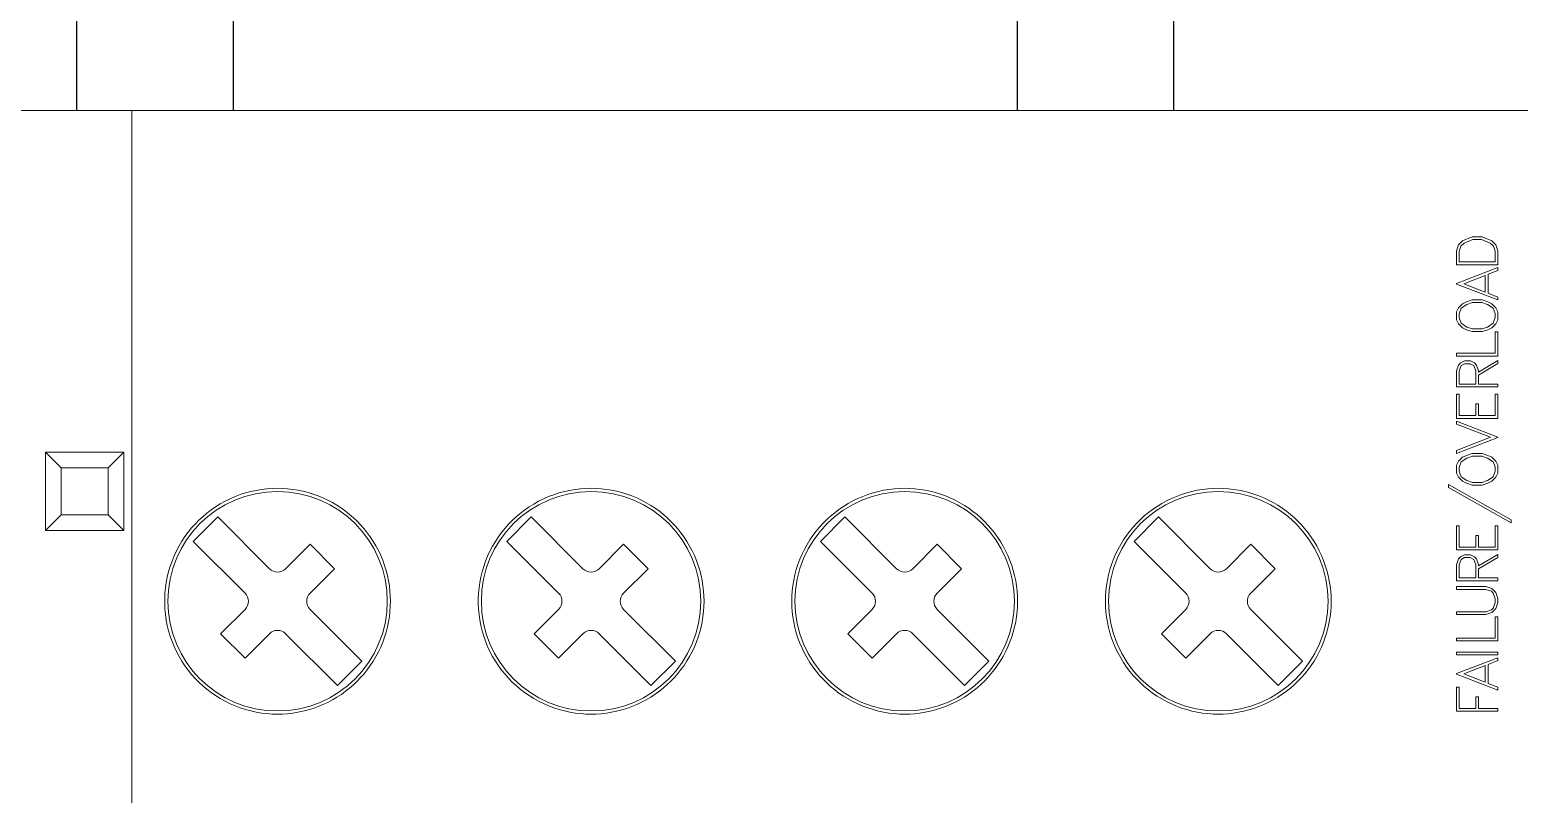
# Model space of a CAD drawing. Header units: millimetres. Extents: x 0 to 69574, y -5 to 41746.
# Drawn here: x 39200.18 to 39247.68, y 16303.24 to 16327.61 of the extents above; entities that cross this region are included whole.
import ezdxf

# ---------------------------------------------------------------- set-up
doc = ezdxf.new("R2010")
doc.units = ezdxf.units.MM
doc.set_wipeout_variables(frame=1)
doc.layers.add('000-PI-Oprema', color=30, linetype='Continuous', lineweight=5)
doc.layers.add('004-PI-DIN Šina', color=3, linetype='Continuous')

# ---------------------------------------------------------------- blocks, each defined once
blk = doc.blocks.new('*U581')
at = {"layer": '004-PI-DIN Šina'}
blk.add_lwpolyline([(220, -17.5), (220, 17.5), (0, 17.5), (0, -17.5)], close=True, dxfattribs=at)
for points in [[(0, 12.5), (220, 12.5)], [(0, -12.5), (220, -12.5)]]:
    blk.add_lwpolyline(points, dxfattribs=at)
blk = doc.blocks.new('3RW4026-1BB14')
blk.add_wipeout([(45618.425, 37573.123), (45663.225, 37573.123), (45663.225, 37448.123), (45618.425, 37448.123)]).dxf.layer = '000-PI-Oprema'
at = {"layer": '000-PI-Oprema'}
for p, q in [((45663.225, 37448.123), (45663.225, 37542.623)), ((45650.325, 37528.623), (45649.825, 37529.123)), ((45649.825, 37529.123), (45652.325, 37529.123)), ((45649.825, 37526.623), (45649.825, 37529.123)), ((45651.825, 37528.623), (45652.325, 37529.123)), ((45652.325, 37526.623), (45652.325, 37529.123)), ((45650.325, 37528.623), (45651.825, 37528.623)), ((45650.325, 37527.123), (45650.325, 37528.623)), ((45651.825, 37527.123), (45651.825, 37528.623)), ((45649.825, 37526.623), (45650.325, 37527.123)), ((45650.325, 37527.123), (45651.825, 37527.123)), ((45652.325, 37526.623), (45651.825, 37527.123)), ((45618.425, 37526.373), (45663.225, 37526.373)), ((45649.825, 37526.623), (45652.325, 37526.623)), ((45646.631, 37525.197), (45646.803, 37525.24)), ((45646.803, 37525.24), (45646.975, 37525.273)), ((45646.975, 37525.273), (45647.148, 37525.298)), ((45647.148, 37525.298), (45647.32, 37525.314)), ((45647.32, 37525.314), (45647.49, 37525.322)), ((45647.49, 37525.322), (45647.659, 37525.322)), ((45647.829, 37525.314), (45647.659, 37525.322)), ((45648.001, 37525.298), (45647.829, 37525.314)), ((45648.174, 37525.273), (45648.001, 37525.298)), ((45648.346, 37525.24), (45648.174, 37525.273)), ((45648.518, 37525.197), (45648.346, 37525.24)), ((45645.513, 37524.675), (45645.659, 37524.771)), ((45645.659, 37524.771), (45645.811, 37524.862)), ((45645.811, 37524.862), (45645.968, 37524.945)), ((45645.968, 37524.945), (45646.129, 37525.02)), ((45646.129, 37525.02), (45646.293, 37525.087)), ((45646.293, 37525.087), (45646.461, 37525.147)), ((45646.461, 37525.147), (45646.631, 37525.197)), ((45648.688, 37525.147), (45648.518, 37525.197)), ((45648.856, 37525.087), (45648.688, 37525.147)), ((45649.021, 37525.02), (45648.856, 37525.087)), ((45649.181, 37524.945), (45649.021, 37525.02)), ((45649.338, 37524.862), (45649.181, 37524.945)), ((45649.49, 37524.771), (45649.338, 37524.862)), ((45649.636, 37524.675), (45649.49, 37524.771)), ((45644.993, 37524.233), (45645.113, 37524.35)), ((45645.113, 37524.35), (45645.239, 37524.463)), ((45645.239, 37524.463), (45645.373, 37524.572)), ((45645.373, 37524.572), (45645.513, 37524.675)), ((45647.834, 37522.76), (45649.484, 37524.41)), ((45650.262, 37523.632), (45649.484, 37524.41)), ((45649.776, 37524.572), (45649.636, 37524.675)), ((45649.91, 37524.463), (45649.776, 37524.572)), ((45650.036, 37524.35), (45649.91, 37524.463)), ((45650.156, 37524.233), (45650.036, 37524.35)), ((45644.564, 37523.697), (45644.663, 37523.841)), ((45644.663, 37523.841), (45644.768, 37523.978)), ((45644.768, 37523.978), (45644.878, 37524.109)), ((45644.878, 37524.109), (45644.993, 37524.233)), ((45650.271, 37524.109), (45650.156, 37524.233)), ((45650.381, 37523.978), (45650.271, 37524.109)), ((45650.486, 37523.841), (45650.381, 37523.978)), ((45650.585, 37523.697), (45650.486, 37523.841)), ((45644.308, 37523.237), (45644.386, 37523.395)), ((45644.386, 37523.395), (45644.472, 37523.549)), ((45644.472, 37523.549), (45644.564, 37523.697)), ((45645.76, 37522.76), (45646.537, 37523.538)), ((45647.315, 37522.76), (45646.537, 37523.538)), ((45648.612, 37521.983), (45650.262, 37523.632)), ((45650.677, 37523.549), (45650.585, 37523.697)), ((45650.763, 37523.395), (45650.677, 37523.549)), ((45650.841, 37523.237), (45650.763, 37523.395)), ((45644.122, 37522.742), (45644.176, 37522.91)), ((45644.176, 37522.91), (45644.238, 37523.075)), ((45644.238, 37523.075), (45644.308, 37523.237)), ((45650.911, 37523.075), (45650.841, 37523.237)), ((45650.973, 37522.91), (45650.911, 37523.075)), ((45651.027, 37522.742), (45650.973, 37522.91)), ((45644.01, 37522.231), (45644.039, 37522.402)), ((45644.039, 37522.402), (45644.076, 37522.572)), ((45644.076, 37522.572), (45644.122, 37522.742)), ((45646.537, 37521.983), (45645.76, 37522.76)), ((45651.073, 37522.572), (45651.027, 37522.742)), ((45651.11, 37522.402), (45651.073, 37522.572)), ((45651.139, 37522.231), (45651.11, 37522.402)), ((45643.975, 37521.723), (45643.978, 37521.891)), ((45643.978, 37521.891), (45643.99, 37522.06)), ((45643.99, 37522.06), (45644.01, 37522.231)), ((45651.159, 37522.06), (45651.139, 37522.231)), ((45651.171, 37521.891), (45651.159, 37522.06)), ((45651.175, 37521.723), (45651.171, 37521.891)), ((45643.978, 37521.564), (45643.975, 37521.723)), ((45643.989, 37521.402), (45643.978, 37521.564)), ((45644.888, 37519.814), (45646.537, 37521.464)), ((45649.389, 37520.686), (45648.612, 37521.464)), ((45651.16, 37521.402), (45651.171, 37521.564)), ((45651.171, 37521.564), (45651.175, 37521.723)), ((45644.007, 37521.239), (45643.989, 37521.402)), ((45644.033, 37521.076), (45644.007, 37521.239)), ((45644.067, 37520.913), (45644.033, 37521.076)), ((45651.082, 37520.913), (45651.116, 37521.076)), ((45651.116, 37521.076), (45651.142, 37521.239)), ((45651.142, 37521.239), (45651.16, 37521.402)), ((45644.109, 37520.75), (45644.067, 37520.913)), ((45644.158, 37520.589), (45644.109, 37520.75)), ((45644.215, 37520.43), (45644.158, 37520.589)), ((45645.665, 37519.036), (45647.315, 37520.686)), ((45648.612, 37519.908), (45647.834, 37520.686)), ((45648.612, 37519.908), (45649.389, 37520.686)), ((45650.934, 37520.43), (45650.991, 37520.589)), ((45650.991, 37520.589), (45651.04, 37520.75)), ((45651.04, 37520.75), (45651.082, 37520.913)), ((45644.279, 37520.274), (45644.215, 37520.43)), ((45644.351, 37520.121), (45644.279, 37520.274)), ((45644.429, 37519.972), (45644.351, 37520.121)), ((45650.72, 37519.972), (45650.798, 37520.121)), ((45650.798, 37520.121), (45650.87, 37520.274)), ((45650.87, 37520.274), (45650.934, 37520.43)), ((45644.514, 37519.827), (45644.429, 37519.972)), ((45644.606, 37519.687), (45644.514, 37519.827)), ((45644.703, 37519.552), (45644.606, 37519.687)), ((45644.805, 37519.423), (45644.703, 37519.552)), ((45645.665, 37519.036), (45644.888, 37519.814)), ((45650.344, 37519.423), (45650.446, 37519.552)), ((45650.446, 37519.552), (45650.543, 37519.687)), ((45650.543, 37519.687), (45650.635, 37519.827)), ((45650.635, 37519.827), (45650.72, 37519.972)), ((45644.912, 37519.3), (45644.805, 37519.423)), ((45645.023, 37519.183), (45644.912, 37519.3)), ((45645.139, 37519.072), (45645.023, 37519.183)), ((45645.262, 37518.965), (45645.139, 37519.072)), ((45649.887, 37518.965), (45650.01, 37519.072)), ((45650.01, 37519.072), (45650.126, 37519.183)), ((45650.126, 37519.183), (45650.237, 37519.3)), ((45650.237, 37519.3), (45650.344, 37519.423)), ((45645.39, 37518.862), (45645.262, 37518.965)), ((45645.525, 37518.764), (45645.39, 37518.862)), ((45645.665, 37518.671), (45645.525, 37518.764)), ((45645.81, 37518.585), (45645.665, 37518.671)), ((45645.96, 37518.506), (45645.81, 37518.585)), ((45649.189, 37518.506), (45649.339, 37518.585)), ((45649.339, 37518.585), (45649.484, 37518.671)), ((45649.484, 37518.671), (45649.624, 37518.764)), ((45649.624, 37518.764), (45649.759, 37518.862)), ((45649.759, 37518.862), (45649.887, 37518.965)), ((45646.113, 37518.433), (45645.96, 37518.506)), ((45646.27, 37518.368), (45646.113, 37518.433)), ((45646.43, 37518.31), (45646.27, 37518.368)), ((45646.592, 37518.26), (45646.43, 37518.31)), ((45646.756, 37518.218), (45646.592, 37518.26)), ((45646.92, 37518.183), (45646.756, 37518.218)), ((45647.085, 37518.157), (45646.92, 37518.183)), ((45647.25, 37518.138), (45647.085, 37518.157)), ((45647.413, 37518.127), (45647.25, 37518.138)), ((45647.575, 37518.123), (45647.413, 37518.127)), ((45647.575, 37518.123), (45647.736, 37518.127)), ((45647.736, 37518.127), (45647.899, 37518.138)), ((45647.899, 37518.138), (45648.064, 37518.157)), ((45648.064, 37518.157), (45648.229, 37518.183)), ((45648.229, 37518.183), (45648.393, 37518.218)), ((45648.393, 37518.218), (45648.557, 37518.26)), ((45648.557, 37518.26), (45648.719, 37518.31)), ((45648.719, 37518.31), (45648.879, 37518.368)), ((45648.879, 37518.368), (45649.036, 37518.433)), ((45649.036, 37518.433), (45649.189, 37518.506)), ((45646.635, 37515.199), (45646.806, 37515.24)), ((45646.806, 37515.24), (45646.978, 37515.274)), ((45646.978, 37515.274), (45647.15, 37515.298)), ((45647.15, 37515.298), (45647.321, 37515.314)), ((45647.321, 37515.314), (45647.491, 37515.322)), ((45647.491, 37515.322), (45647.658, 37515.322)), ((45647.828, 37515.314), (45647.658, 37515.322)), ((45647.999, 37515.298), (45647.828, 37515.314)), ((45648.171, 37515.274), (45647.999, 37515.298)), ((45648.343, 37515.24), (45648.171, 37515.274)), ((45648.514, 37515.199), (45648.343, 37515.24)), ((45645.519, 37514.679), (45645.665, 37514.775)), ((45645.665, 37514.775), (45645.817, 37514.865)), ((45645.817, 37514.865), (45645.973, 37514.948)), ((45645.973, 37514.948), (45646.134, 37515.023)), ((45646.134, 37515.023), (45646.298, 37515.089)), ((45646.298, 37515.089), (45646.466, 37515.148)), ((45646.466, 37515.148), (45646.635, 37515.199)), ((45648.683, 37515.148), (45648.514, 37515.199)), ((45648.851, 37515.089), (45648.683, 37515.148)), ((45649.015, 37515.023), (45648.851, 37515.089)), ((45649.176, 37514.948), (45649.015, 37515.023)), ((45649.332, 37514.865), (45649.176, 37514.948)), ((45649.484, 37514.775), (45649.332, 37514.865)), ((45649.63, 37514.679), (45649.484, 37514.775)), ((45644.998, 37514.238), (45645.118, 37514.355)), ((45645.118, 37514.355), (45645.245, 37514.468)), ((45645.245, 37514.468), (45645.379, 37514.576)), ((45645.379, 37514.576), (45645.519, 37514.679)), ((45647.834, 37512.76), (45649.484, 37514.41)), ((45650.262, 37513.632), (45649.484, 37514.41)), ((45649.77, 37514.576), (45649.63, 37514.679)), ((45649.904, 37514.468), (45649.77, 37514.576)), ((45650.031, 37514.355), (45649.904, 37514.468)), ((45650.151, 37514.238), (45650.031, 37514.355)), ((45644.568, 37513.703), (45644.667, 37513.847)), ((45644.667, 37513.847), (45644.773, 37513.984)), ((45644.773, 37513.984), (45644.883, 37514.114)), ((45644.883, 37514.114), (45644.998, 37514.238)), ((45650.266, 37514.114), (45650.151, 37514.238)), ((45650.376, 37513.984), (45650.266, 37514.114)), ((45650.482, 37513.847), (45650.376, 37513.984)), ((45650.581, 37513.703), (45650.482, 37513.847)), ((45644.31, 37513.242), (45644.389, 37513.4)), ((45644.389, 37513.4), (45644.475, 37513.554)), ((45644.475, 37513.554), (45644.568, 37513.703)), ((45645.76, 37512.76), (45646.537, 37513.538)), ((45647.315, 37512.76), (45646.537, 37513.538)), ((45648.612, 37511.983), (45650.262, 37513.632)), ((45650.674, 37513.554), (45650.581, 37513.703)), ((45650.76, 37513.4), (45650.674, 37513.554)), ((45650.839, 37513.242), (45650.76, 37513.4)), ((45644.123, 37512.746), (45644.177, 37512.914)), ((45644.177, 37512.914), (45644.24, 37513.079)), ((45644.24, 37513.079), (45644.31, 37513.242)), ((45650.909, 37513.079), (45650.839, 37513.242)), ((45650.972, 37512.914), (45650.909, 37513.079)), ((45651.026, 37512.746), (45650.972, 37512.914)), ((45644.011, 37512.233), (45644.04, 37512.404)), ((45644.04, 37512.404), (45644.077, 37512.576)), ((45644.077, 37512.576), (45644.123, 37512.746)), ((45646.537, 37511.983), (45645.76, 37512.76)), ((45651.072, 37512.576), (45651.026, 37512.746)), ((45651.11, 37512.404), (45651.072, 37512.576)), ((45651.138, 37512.233), (45651.11, 37512.404)), ((45643.978, 37511.891), (45643.99, 37512.061)), ((45643.99, 37512.061), (45644.011, 37512.233)), ((45651.159, 37512.061), (45651.138, 37512.233)), ((45651.171, 37511.891), (45651.159, 37512.061)), ((45643.975, 37511.723), (45643.978, 37511.891)), ((45643.978, 37511.563), (45643.975, 37511.723)), ((45643.989, 37511.4), (45643.978, 37511.563)), ((45644.888, 37509.814), (45646.537, 37511.464)), ((45649.389, 37510.686), (45648.612, 37511.464)), ((45651.16, 37511.4), (45651.171, 37511.563)), ((45651.175, 37511.723), (45651.171, 37511.891)), ((45651.171, 37511.563), (45651.175, 37511.723)), ((45644.008, 37511.237), (45643.989, 37511.4)), ((45644.034, 37511.073), (45644.008, 37511.237)), ((45644.068, 37510.909), (45644.034, 37511.073)), ((45651.081, 37510.909), (45651.115, 37511.073)), ((45651.115, 37511.073), (45651.141, 37511.237)), ((45651.141, 37511.237), (45651.16, 37511.4)), ((45644.11, 37510.746), (45644.068, 37510.909)), ((45644.159, 37510.585), (45644.11, 37510.746)), ((45644.217, 37510.425), (45644.159, 37510.585)), ((45645.665, 37509.036), (45647.315, 37510.686)), ((45648.612, 37509.908), (45647.834, 37510.686)), ((45648.612, 37509.908), (45649.389, 37510.686)), ((45650.932, 37510.425), (45650.99, 37510.585)), ((45650.99, 37510.585), (45651.039, 37510.746)), ((45651.039, 37510.746), (45651.081, 37510.909)), ((45644.281, 37510.269), (45644.217, 37510.425)), ((45644.353, 37510.116), (45644.281, 37510.269)), ((45644.432, 37509.966), (45644.353, 37510.116)), ((45650.717, 37509.966), (45650.796, 37510.116)), ((45650.796, 37510.116), (45650.868, 37510.269)), ((45650.868, 37510.269), (45650.932, 37510.425)), ((45644.518, 37509.821), (45644.432, 37509.966)), ((45644.61, 37509.681), (45644.518, 37509.821)), ((45644.707, 37509.547), (45644.61, 37509.681)), ((45644.81, 37509.418), (45644.707, 37509.547)), ((45645.665, 37509.036), (45644.888, 37509.814)), ((45650.339, 37509.418), (45650.442, 37509.547)), ((45650.442, 37509.547), (45650.539, 37509.681)), ((45650.539, 37509.681), (45650.631, 37509.821)), ((45650.631, 37509.821), (45650.717, 37509.966)), ((45644.917, 37509.295), (45644.81, 37509.418)), ((45645.028, 37509.179), (45644.917, 37509.295)), ((45645.144, 37509.068), (45645.028, 37509.179)), ((45645.267, 37508.96), (45645.144, 37509.068)), ((45649.882, 37508.96), (45650.005, 37509.068)), ((45650.005, 37509.068), (45650.121, 37509.179)), ((45650.121, 37509.179), (45650.232, 37509.295)), ((45650.232, 37509.295), (45650.339, 37509.418)), ((45645.396, 37508.858), (45645.267, 37508.96)), ((45645.53, 37508.76), (45645.396, 37508.858)), ((45645.67, 37508.668), (45645.53, 37508.76)), ((45645.815, 37508.582), (45645.67, 37508.668)), ((45645.965, 37508.503), (45645.815, 37508.582)), ((45649.184, 37508.503), (45649.334, 37508.582)), ((45649.334, 37508.582), (45649.479, 37508.668)), ((45649.479, 37508.668), (45649.619, 37508.76)), ((45649.619, 37508.76), (45649.753, 37508.858)), ((45649.753, 37508.858), (45649.882, 37508.96)), ((45646.118, 37508.431), (45645.965, 37508.503)), ((45646.275, 37508.366), (45646.118, 37508.431)), ((45646.434, 37508.309), (45646.275, 37508.366)), ((45646.596, 37508.259), (45646.434, 37508.309)), ((45646.759, 37508.217), (45646.596, 37508.259)), ((45646.923, 37508.183), (45646.759, 37508.217)), ((45647.087, 37508.156), (45646.923, 37508.183)), ((45647.251, 37508.138), (45647.087, 37508.156)), ((45647.414, 37508.127), (45647.251, 37508.138)), ((45647.575, 37508.123), (45647.414, 37508.127)), ((45647.575, 37508.123), (45647.735, 37508.127)), ((45647.735, 37508.127), (45647.898, 37508.138)), ((45647.898, 37508.138), (45648.062, 37508.156)), ((45648.062, 37508.156), (45648.226, 37508.183)), ((45648.226, 37508.183), (45648.39, 37508.217)), ((45648.39, 37508.217), (45648.553, 37508.259)), ((45648.553, 37508.259), (45648.715, 37508.309)), ((45648.715, 37508.309), (45648.874, 37508.366)), ((45648.874, 37508.366), (45649.031, 37508.431)), ((45649.031, 37508.431), (45649.184, 37508.503)), ((45646.735, 37505.224), (45646.903, 37505.26)), ((45646.903, 37505.26), (45647.073, 37505.288)), ((45647.073, 37505.288), (45647.241, 37505.308)), ((45647.241, 37505.308), (45647.409, 37505.319)), ((45647.409, 37505.319), (45647.575, 37505.323)), ((45647.74, 37505.319), (45647.575, 37505.323)), ((45647.908, 37505.308), (45647.74, 37505.319)), ((45648.076, 37505.288), (45647.908, 37505.308)), ((45648.246, 37505.26), (45648.076, 37505.288)), ((45648.414, 37505.224), (45648.246, 37505.26)), ((45645.62, 37504.746), (45645.768, 37504.837)), ((45645.768, 37504.837), (45645.92, 37504.921)), ((45645.92, 37504.921), (45646.077, 37504.997)), ((45646.077, 37504.997), (45646.237, 37505.066)), ((45646.237, 37505.066), (45646.401, 37505.127)), ((45646.401, 37505.127), (45646.567, 37505.179)), ((45646.567, 37505.179), (45646.735, 37505.224)), ((45648.582, 37505.179), (45648.414, 37505.224)), ((45648.748, 37505.127), (45648.582, 37505.179)), ((45648.912, 37505.066), (45648.748, 37505.127)), ((45649.072, 37504.997), (45648.912, 37505.066)), ((45649.229, 37504.921), (45649.072, 37504.997)), ((45649.381, 37504.837), (45649.229, 37504.921)), ((45649.529, 37504.746), (45649.381, 37504.837)), ((45644.971, 37504.21), (45645.088, 37504.326)), ((45645.088, 37504.326), (45645.211, 37504.439)), ((45645.211, 37504.439), (45645.341, 37504.547)), ((45645.341, 37504.547), (45645.478, 37504.65)), ((45645.478, 37504.65), (45645.62, 37504.746)), ((45647.834, 37502.76), (45649.484, 37504.41)), ((45650.262, 37503.632), (45649.484, 37504.41)), ((45649.671, 37504.65), (45649.529, 37504.746)), ((45649.808, 37504.547), (45649.671, 37504.65)), ((45649.938, 37504.439), (45649.808, 37504.547)), ((45650.061, 37504.326), (45649.938, 37504.439)), ((45650.178, 37504.21), (45650.061, 37504.326)), ((45644.648, 37503.82), (45644.751, 37503.956)), ((45644.751, 37503.956), (45644.859, 37504.086)), ((45644.859, 37504.086), (45644.971, 37504.21)), ((45650.29, 37504.086), (45650.178, 37504.21)), ((45650.398, 37503.956), (45650.29, 37504.086)), ((45650.501, 37503.82), (45650.398, 37503.956)), ((45644.301, 37503.221), (45644.377, 37503.378)), ((45644.377, 37503.378), (45644.461, 37503.53)), ((45644.461, 37503.53), (45644.551, 37503.678)), ((45644.551, 37503.678), (45644.648, 37503.82)), ((45645.76, 37502.76), (45646.537, 37503.538)), ((45647.315, 37502.76), (45646.537, 37503.538)), ((45648.612, 37501.983), (45650.262, 37503.632)), ((45650.598, 37503.678), (45650.501, 37503.82)), ((45650.688, 37503.53), (45650.598, 37503.678)), ((45650.772, 37503.378), (45650.688, 37503.53)), ((45650.848, 37503.221), (45650.772, 37503.378)), ((45644.118, 37502.731), (45644.171, 37502.897)), ((45644.171, 37502.897), (45644.232, 37503.06)), ((45644.232, 37503.06), (45644.301, 37503.221)), ((45650.917, 37503.06), (45650.848, 37503.221)), ((45650.978, 37502.897), (45650.917, 37503.06)), ((45651.031, 37502.731), (45650.978, 37502.897)), ((45644.038, 37502.394), (45644.074, 37502.563)), ((45644.074, 37502.563), (45644.118, 37502.731)), ((45646.537, 37501.983), (45645.76, 37502.76)), ((45651.075, 37502.563), (45651.031, 37502.731)), ((45651.111, 37502.394), (45651.075, 37502.563)), ((45643.978, 37501.889), (45643.99, 37502.056)), ((45643.99, 37502.056), (45644.01, 37502.225)), ((45644.01, 37502.225), (45644.038, 37502.394)), ((45651.139, 37502.225), (45651.111, 37502.394)), ((45651.159, 37502.056), (45651.139, 37502.225)), ((45651.171, 37501.889), (45651.159, 37502.056)), ((45643.975, 37501.723), (45643.978, 37501.889)), ((45643.978, 37501.563), (45643.975, 37501.723)), ((45643.989, 37501.4), (45643.978, 37501.563)), ((45644.888, 37499.814), (45646.537, 37501.464)), ((45649.389, 37500.686), (45648.612, 37501.464)), ((45651.16, 37501.4), (45651.171, 37501.563)), ((45651.175, 37501.723), (45651.171, 37501.889)), ((45651.171, 37501.563), (45651.175, 37501.723)), ((45644.008, 37501.236), (45643.989, 37501.4)), ((45644.034, 37501.072), (45644.008, 37501.236)), ((45644.068, 37500.908), (45644.034, 37501.072)), ((45651.081, 37500.908), (45651.115, 37501.072)), ((45651.115, 37501.072), (45651.141, 37501.236)), ((45651.141, 37501.236), (45651.16, 37501.4)), ((45644.11, 37500.745), (45644.068, 37500.908)), ((45644.16, 37500.584), (45644.11, 37500.745)), ((45644.217, 37500.424), (45644.16, 37500.584)), ((45645.665, 37499.036), (45647.315, 37500.686)), ((45648.612, 37499.908), (45647.834, 37500.686)), ((45648.612, 37499.908), (45649.389, 37500.686)), ((45650.932, 37500.424), (45650.989, 37500.584)), ((45650.989, 37500.584), (45651.039, 37500.745)), ((45651.039, 37500.745), (45651.081, 37500.908)), ((45644.282, 37500.268), (45644.217, 37500.424)), ((45644.354, 37500.115), (45644.282, 37500.268)), ((45644.433, 37499.965), (45644.354, 37500.115)), ((45650.716, 37499.965), (45650.795, 37500.115)), ((45650.795, 37500.115), (45650.867, 37500.268)), ((45650.867, 37500.268), (45650.932, 37500.424)), ((45644.519, 37499.82), (45644.433, 37499.965)), ((45644.61, 37499.68), (45644.519, 37499.82)), ((45644.708, 37499.546), (45644.61, 37499.68)), ((45645.665, 37499.036), (45644.888, 37499.814)), ((45650.441, 37499.546), (45650.539, 37499.68)), ((45650.539, 37499.68), (45650.63, 37499.82)), ((45650.63, 37499.82), (45650.716, 37499.965)), ((45644.811, 37499.417), (45644.708, 37499.546)), ((45644.918, 37499.294), (45644.811, 37499.417)), ((45645.029, 37499.178), (45644.918, 37499.294)), ((45645.145, 37499.067), (45645.029, 37499.178)), ((45650.004, 37499.067), (45650.12, 37499.178)), ((45650.12, 37499.178), (45650.231, 37499.294)), ((45650.231, 37499.294), (45650.338, 37499.417)), ((45650.338, 37499.417), (45650.441, 37499.546)), ((45645.268, 37498.96), (45645.145, 37499.067)), ((45645.396, 37498.857), (45645.268, 37498.96)), ((45645.531, 37498.759), (45645.396, 37498.857)), ((45645.671, 37498.668), (45645.531, 37498.759)), ((45645.816, 37498.582), (45645.671, 37498.668)), ((45649.333, 37498.582), (45649.478, 37498.668)), ((45649.478, 37498.668), (45649.618, 37498.759)), ((45649.618, 37498.759), (45649.753, 37498.857)), ((45649.753, 37498.857), (45649.881, 37498.96)), ((45649.881, 37498.96), (45650.004, 37499.067)), ((45645.966, 37498.503), (45645.816, 37498.582)), ((45646.119, 37498.431), (45645.966, 37498.503)), ((45646.275, 37498.366), (45646.119, 37498.431)), ((45646.435, 37498.309), (45646.275, 37498.366)), ((45646.596, 37498.259), (45646.435, 37498.309)), ((45646.759, 37498.217), (45646.596, 37498.259)), ((45646.923, 37498.183), (45646.759, 37498.217)), ((45647.087, 37498.156), (45646.923, 37498.183)), ((45647.251, 37498.138), (45647.087, 37498.156)), ((45647.414, 37498.127), (45647.251, 37498.138)), ((45647.735, 37498.127), (45647.898, 37498.138)), ((45647.898, 37498.138), (45648.062, 37498.156)), ((45648.062, 37498.156), (45648.226, 37498.183)), ((45648.226, 37498.183), (45648.39, 37498.217)), ((45648.39, 37498.217), (45648.553, 37498.259)), ((45648.553, 37498.259), (45648.714, 37498.309)), ((45648.714, 37498.309), (45648.874, 37498.366)), ((45648.874, 37498.366), (45649.03, 37498.431)), ((45649.03, 37498.431), (45649.184, 37498.503)), ((45649.184, 37498.503), (45649.333, 37498.582)), ((45647.575, 37498.123), (45647.414, 37498.127)), ((45647.575, 37498.123), (45647.735, 37498.127)), ((45646.902, 37495.26), (45647.072, 37495.288)), ((45647.072, 37495.288), (45647.241, 37495.308)), ((45647.241, 37495.308), (45647.409, 37495.319)), ((45647.409, 37495.319), (45647.575, 37495.323)), ((45647.74, 37495.319), (45647.575, 37495.323)), ((45647.908, 37495.308), (45647.74, 37495.319)), ((45648.077, 37495.288), (45647.908, 37495.308)), ((45648.247, 37495.26), (45648.077, 37495.288)), ((45645.617, 37494.745), (45645.765, 37494.835)), ((45645.765, 37494.835), (45645.917, 37494.919)), ((45645.917, 37494.919), (45646.074, 37494.996)), ((45646.074, 37494.996), (45646.235, 37495.065)), ((45646.235, 37495.065), (45646.399, 37495.126)), ((45646.399, 37495.126), (45646.565, 37495.179)), ((45646.565, 37495.179), (45646.733, 37495.223)), ((45646.733, 37495.223), (45646.902, 37495.26)), ((45648.416, 37495.223), (45648.247, 37495.26)), ((45648.584, 37495.179), (45648.416, 37495.223)), ((45648.75, 37495.126), (45648.584, 37495.179)), ((45648.914, 37495.065), (45648.75, 37495.126)), ((45649.075, 37494.996), (45648.914, 37495.065)), ((45649.232, 37494.919), (45649.075, 37494.996)), ((45649.384, 37494.835), (45649.232, 37494.919)), ((45649.532, 37494.745), (45649.384, 37494.835)), ((45645.085, 37494.324), (45645.208, 37494.436)), ((45645.208, 37494.436), (45645.338, 37494.544)), ((45645.338, 37494.544), (45645.475, 37494.647)), ((45645.475, 37494.647), (45645.617, 37494.745)), ((45647.834, 37492.76), (45649.484, 37494.41)), ((45650.262, 37493.632), (45649.484, 37494.41)), ((45649.674, 37494.647), (45649.532, 37494.745)), ((45649.811, 37494.544), (45649.674, 37494.647)), ((45649.941, 37494.436), (45649.811, 37494.544)), ((45650.064, 37494.324), (45649.941, 37494.436)), ((45644.646, 37493.817), (45644.748, 37493.953)), ((45644.748, 37493.953), (45644.856, 37494.083)), ((45644.856, 37494.083), (45644.969, 37494.207)), ((45644.969, 37494.207), (45645.085, 37494.324)), ((45650.18, 37494.207), (45650.064, 37494.324)), ((45650.293, 37494.083), (45650.18, 37494.207)), ((45650.401, 37493.953), (45650.293, 37494.083)), ((45650.503, 37493.817), (45650.401, 37493.953)), ((45644.376, 37493.374), (45644.459, 37493.527)), ((45644.459, 37493.527), (45644.549, 37493.674)), ((45644.549, 37493.674), (45644.646, 37493.817)), ((45645.76, 37492.76), (45646.537, 37493.538)), ((45647.315, 37492.76), (45646.537, 37493.538)), ((45648.612, 37491.983), (45650.262, 37493.632)), ((45650.6, 37493.674), (45650.503, 37493.817)), ((45650.69, 37493.527), (45650.6, 37493.674)), ((45650.774, 37493.374), (45650.69, 37493.527)), ((45644.17, 37492.894), (45644.231, 37493.057)), ((45644.231, 37493.057), (45644.299, 37493.218)), ((45644.299, 37493.218), (45644.376, 37493.374)), ((45650.85, 37493.218), (45650.774, 37493.374)), ((45650.918, 37493.057), (45650.85, 37493.218)), ((45650.979, 37492.894), (45650.918, 37493.057)), ((45644.037, 37492.392), (45644.073, 37492.561)), ((45644.073, 37492.561), (45644.118, 37492.728)), ((45644.118, 37492.728), (45644.17, 37492.894)), ((45646.537, 37491.983), (45645.76, 37492.76)), ((45651.031, 37492.728), (45650.979, 37492.894)), ((45651.076, 37492.561), (45651.031, 37492.728)), ((45651.112, 37492.392), (45651.076, 37492.561)), ((45643.978, 37491.888), (45643.99, 37492.055)), ((45643.99, 37492.055), (45644.01, 37492.224)), ((45644.01, 37492.224), (45644.037, 37492.392)), ((45651.14, 37492.224), (45651.112, 37492.392)), ((45651.159, 37492.055), (45651.14, 37492.224)), ((45651.171, 37491.888), (45651.159, 37492.055)), ((45643.975, 37491.723), (45643.978, 37491.888)), ((45643.978, 37491.563), (45643.975, 37491.723)), ((45643.989, 37491.401), (45643.978, 37491.563)), ((45651.16, 37491.401), (45651.171, 37491.563)), ((45651.175, 37491.723), (45651.171, 37491.888)), ((45651.171, 37491.563), (45651.175, 37491.723)), ((45644.008, 37491.237), (45643.989, 37491.401)), ((45644.034, 37491.073), (45644.008, 37491.237)), ((45644.068, 37490.91), (45644.034, 37491.073)), ((45644.888, 37489.814), (45646.537, 37491.464)), ((45649.389, 37490.686), (45648.612, 37491.464)), ((45651.081, 37490.91), (45651.115, 37491.073)), ((45651.115, 37491.073), (45651.142, 37491.237)), ((45651.142, 37491.237), (45651.16, 37491.401)), ((45644.109, 37490.747), (45644.068, 37490.91)), ((45644.159, 37490.586), (45644.109, 37490.747)), ((45644.216, 37490.427), (45644.159, 37490.586)), ((45645.665, 37489.036), (45647.315, 37490.686)), ((45648.612, 37489.908), (45647.834, 37490.686)), ((45648.612, 37489.908), (45649.389, 37490.686)), ((45650.933, 37490.427), (45650.99, 37490.586)), ((45650.99, 37490.586), (45651.04, 37490.747)), ((45651.04, 37490.747), (45651.081, 37490.91)), ((45644.281, 37490.271), (45644.216, 37490.427)), ((45644.352, 37490.118), (45644.281, 37490.271)), ((45644.431, 37489.969), (45644.352, 37490.118)), ((45650.718, 37489.969), (45650.797, 37490.118)), ((45650.797, 37490.118), (45650.868, 37490.271)), ((45650.868, 37490.271), (45650.933, 37490.427)), ((45644.517, 37489.824), (45644.431, 37489.969)), ((45644.608, 37489.684), (45644.517, 37489.824)), ((45644.705, 37489.549), (45644.608, 37489.684)), ((45645.665, 37489.036), (45644.888, 37489.814)), ((45650.444, 37489.549), (45650.541, 37489.684)), ((45650.541, 37489.684), (45650.633, 37489.824)), ((45650.633, 37489.824), (45650.718, 37489.969)), ((45644.808, 37489.42), (45644.705, 37489.549)), ((45644.915, 37489.297), (45644.808, 37489.42)), ((45645.026, 37489.181), (45644.915, 37489.297)), ((45645.142, 37489.07), (45645.026, 37489.181)), ((45650.007, 37489.07), (45650.123, 37489.181)), ((45650.123, 37489.181), (45650.234, 37489.297)), ((45650.234, 37489.297), (45650.341, 37489.42)), ((45650.341, 37489.42), (45650.444, 37489.549)), ((45645.264, 37488.963), (45645.142, 37489.07)), ((45645.393, 37488.86), (45645.264, 37488.963)), ((45645.527, 37488.762), (45645.393, 37488.86)), ((45645.667, 37488.67), (45645.527, 37488.762)), ((45645.812, 37488.584), (45645.667, 37488.67)), ((45649.337, 37488.584), (45649.482, 37488.67)), ((45649.482, 37488.67), (45649.622, 37488.762)), ((45649.622, 37488.762), (45649.756, 37488.86)), ((45649.756, 37488.86), (45649.885, 37488.963)), ((45649.885, 37488.963), (45650.007, 37489.07)), ((45645.962, 37488.505), (45645.812, 37488.584)), ((45646.115, 37488.432), (45645.962, 37488.505)), ((45646.272, 37488.367), (45646.115, 37488.432)), ((45646.432, 37488.31), (45646.272, 37488.367)), ((45646.593, 37488.26), (45646.432, 37488.31)), ((45646.757, 37488.217), (45646.593, 37488.26)), ((45646.921, 37488.183), (45646.757, 37488.217)), ((45647.086, 37488.157), (45646.921, 37488.183)), ((45647.25, 37488.138), (45647.086, 37488.157)), ((45647.899, 37488.138), (45648.063, 37488.157)), ((45648.063, 37488.157), (45648.228, 37488.183)), ((45648.228, 37488.183), (45648.392, 37488.217)), ((45648.392, 37488.217), (45648.556, 37488.26)), ((45648.556, 37488.26), (45648.717, 37488.31)), ((45648.717, 37488.31), (45648.877, 37488.367)), ((45648.877, 37488.367), (45649.034, 37488.432)), ((45649.034, 37488.432), (45649.187, 37488.505)), ((45649.187, 37488.505), (45649.337, 37488.584)), ((45647.413, 37488.127), (45647.25, 37488.138)), ((45647.575, 37488.123), (45647.413, 37488.127)), ((45647.575, 37488.123), (45647.736, 37488.127)), ((45647.736, 37488.127), (45647.899, 37488.138)), ((45650.079, 37482.378), (45651.206, 37484.381)), ((45650.174, 37482.378), (45651.301, 37484.381)), ((45651.206, 37484.381), (45651.301, 37484.381)), ((45644.067, 37484.129), (45644.835, 37484.129)), ((45644.067, 37482.806), (45644.067, 37484.129)), ((45644.155, 37484.041), (45644.835, 37484.041)), ((45644.155, 37483.512), (45644.155, 37484.041)), ((45644.743, 37482.806), (45645.248, 37484.129)), ((45644.835, 37484.041), (45644.835, 37484.129)), ((45644.99, 37483.209), (45645.258, 37483.897)), ((45645.248, 37484.129), (45645.267, 37484.129)), ((45645.526, 37483.209), (45645.258, 37483.897)), ((45645.773, 37482.806), (45645.267, 37484.129)), ((45645.862, 37484.129), (45645.951, 37484.129)), ((45645.862, 37482.806), (45645.862, 37484.129)), ((45645.951, 37482.806), (45645.951, 37484.129)), ((45646.307, 37484.129), (45646.395, 37484.129)), ((45646.307, 37482.806), (45646.307, 37484.129)), ((45646.395, 37482.894), (45646.395, 37484.129)), ((45647.149, 37484.129), (45647.237, 37484.129)), ((45647.149, 37483.188), (45647.149, 37484.129)), ((45647.237, 37483.191), (45647.237, 37484.129)), ((45647.954, 37484.129), (45648.042, 37484.129)), ((45647.954, 37483.191), (45647.954, 37484.129)), ((45648.042, 37483.188), (45648.042, 37484.129)), ((45648.23, 37484.129), (45648.738, 37484.129)), ((45648.23, 37482.806), (45648.23, 37484.129)), ((45648.318, 37484.041), (45648.734, 37484.041)), ((45648.318, 37483.512), (45648.318, 37484.041)), ((45648.91, 37483.98), (45648.734, 37484.041)), ((45648.927, 37484.065), (45648.738, 37484.129)), ((45648.969, 37483.866), (45648.91, 37483.98)), ((45648.994, 37484.001), (45648.927, 37484.065)), ((45649.057, 37483.872), (45648.994, 37484.001)), ((45649.215, 37484.129), (45649.982, 37484.129)), ((45649.215, 37482.806), (45649.215, 37484.129)), ((45649.303, 37484.041), (45649.982, 37484.041)), ((45649.303, 37483.512), (45649.303, 37484.041)), ((45649.982, 37484.041), (45649.982, 37484.129)), ((45651.338, 37483.812), (45651.399, 37483.939)), ((45651.399, 37483.939), (45651.526, 37484.065)), ((45651.423, 37483.799), (45651.543, 37483.98)), ((45651.526, 37484.065), (45651.654, 37484.129)), ((45651.543, 37483.98), (45651.722, 37484.04)), ((45651.654, 37484.129), (45651.908, 37484.129)), ((45651.722, 37484.04), (45651.842, 37484.04)), ((45652.02, 37483.98), (45651.842, 37484.04)), ((45652.037, 37484.065), (45651.908, 37484.129)), ((45652.141, 37483.799), (45652.02, 37483.98)), ((45652.163, 37483.939), (45652.037, 37484.065)), ((45652.225, 37483.812), (45652.163, 37483.939)), ((45652.792, 37482.806), (45652.286, 37484.129)), ((45652.286, 37484.129), (45652.379, 37484.129)), ((45652.802, 37483.042), (45652.379, 37484.129)), ((45652.802, 37483.042), (45653.225, 37484.129)), ((45652.811, 37482.806), (45653.317, 37484.129)), ((45653.225, 37484.129), (45653.317, 37484.129)), ((45653.406, 37484.129), (45654.174, 37484.129)), ((45653.406, 37482.806), (45653.406, 37484.129)), ((45653.494, 37484.041), (45654.174, 37484.041)), ((45653.494, 37483.512), (45653.494, 37484.041)), ((45654.174, 37484.041), (45654.174, 37484.129)), ((45654.409, 37484.129), (45654.916, 37484.129)), ((45654.409, 37482.806), (45654.409, 37484.129)), ((45654.497, 37484.041), (45654.912, 37484.041)), ((45654.497, 37483.512), (45654.497, 37484.041)), ((45655.089, 37483.98), (45654.912, 37484.041)), ((45655.106, 37484.065), (45654.916, 37484.129)), ((45655.147, 37483.866), (45655.089, 37483.98)), ((45655.173, 37484.001), (45655.106, 37484.065)), ((45655.235, 37483.872), (45655.173, 37484.001)), ((45655.393, 37484.129), (45655.481, 37484.129)), ((45655.393, 37482.806), (45655.393, 37484.129)), ((45655.481, 37482.894), (45655.481, 37484.129)), ((45656.233, 37483.812), (45656.294, 37483.939)), ((45656.294, 37483.939), (45656.422, 37484.065)), ((45656.318, 37483.799), (45656.438, 37483.98)), ((45656.422, 37484.065), (45656.55, 37484.129)), ((45656.438, 37483.98), (45656.617, 37484.04)), ((45656.55, 37484.129), (45656.803, 37484.129)), ((45656.617, 37484.04), (45656.737, 37484.04)), ((45656.915, 37483.98), (45656.737, 37484.04)), ((45656.932, 37484.065), (45656.803, 37484.129)), ((45657.036, 37483.799), (45656.915, 37483.98)), ((45657.058, 37483.939), (45656.932, 37484.065)), ((45657.12, 37483.812), (45657.058, 37483.939)), ((45657.182, 37482.806), (45657.687, 37484.129)), ((45657.429, 37483.209), (45657.697, 37483.897)), ((45657.687, 37484.129), (45657.706, 37484.129)), ((45657.965, 37483.209), (45657.697, 37483.897)), ((45658.212, 37482.806), (45657.706, 37484.129)), ((45658.301, 37484.129), (45658.75, 37484.129)), ((45658.301, 37482.806), (45658.301, 37484.129)), ((45658.391, 37484.039), (45658.735, 37484.039)), ((45658.391, 37482.896), (45658.391, 37484.039)), ((45658.892, 37483.987), (45658.735, 37484.039)), ((45658.94, 37484.065), (45658.75, 37484.129)), ((45658.993, 37483.886), (45658.892, 37483.987)), ((45659.069, 37483.937), (45658.94, 37484.065)), ((45659.104, 37483.608), (45658.993, 37483.886)), ((45659.194, 37483.625), (45659.069, 37483.937)), ((45644.155, 37483.512), (45644.526, 37483.512)), ((45644.155, 37483.423), (45644.526, 37483.423)), ((45644.155, 37482.806), (45644.155, 37483.423)), ((45644.526, 37483.423), (45644.526, 37483.512)), ((45648.318, 37483.512), (45648.734, 37483.512)), ((45648.318, 37483.423), (45648.603, 37483.423)), ((45648.318, 37482.806), (45648.318, 37483.423)), ((45648.973, 37482.806), (45648.603, 37483.423)), ((45649.068, 37482.806), (45648.699, 37483.423)), ((45648.699, 37483.423), (45648.737, 37483.423)), ((45648.734, 37483.512), (45648.91, 37483.572)), ((45648.737, 37483.423), (45648.927, 37483.487)), ((45648.91, 37483.572), (45648.969, 37483.687)), ((45648.927, 37483.487), (45648.994, 37483.551)), ((45648.969, 37483.687), (45648.969, 37483.866)), ((45648.994, 37483.551), (45649.057, 37483.68)), ((45649.057, 37483.68), (45649.057, 37483.872)), ((45649.303, 37483.512), (45649.673, 37483.512)), ((45649.303, 37483.423), (45649.673, 37483.423)), ((45649.303, 37482.894), (45649.303, 37483.423)), ((45649.673, 37483.423), (45649.673, 37483.512)), ((45651.274, 37483.623), (45651.338, 37483.812)), ((45651.274, 37483.312), (45651.274, 37483.623)), ((45651.363, 37483.619), (45651.423, 37483.799)), ((45651.363, 37483.315), (45651.363, 37483.619)), ((45652.201, 37483.619), (45652.141, 37483.799)), ((45652.201, 37483.315), (45652.201, 37483.619)), ((45652.289, 37483.623), (45652.225, 37483.812)), ((45652.289, 37483.312), (45652.289, 37483.623)), ((45653.494, 37483.512), (45653.865, 37483.512)), ((45653.494, 37483.423), (45653.865, 37483.423)), ((45653.494, 37482.894), (45653.494, 37483.423)), ((45653.865, 37483.423), (45653.865, 37483.512)), ((45654.497, 37483.512), (45654.912, 37483.512)), ((45654.497, 37483.423), (45654.782, 37483.423)), ((45654.497, 37482.806), (45654.497, 37483.423)), ((45655.151, 37482.806), (45654.782, 37483.423)), ((45655.247, 37482.806), (45654.877, 37483.423)), ((45654.877, 37483.423), (45654.916, 37483.423)), ((45654.912, 37483.512), (45655.089, 37483.572)), ((45654.916, 37483.423), (45655.106, 37483.487)), ((45655.089, 37483.572), (45655.147, 37483.687)), ((45655.106, 37483.487), (45655.173, 37483.551)), ((45655.147, 37483.687), (45655.147, 37483.866)), ((45655.173, 37483.551), (45655.235, 37483.68)), ((45655.235, 37483.68), (45655.235, 37483.872)), ((45656.17, 37483.623), (45656.233, 37483.812)), ((45656.17, 37483.312), (45656.17, 37483.623)), ((45656.258, 37483.619), (45656.318, 37483.799)), ((45656.258, 37483.315), (45656.258, 37483.619)), ((45657.096, 37483.619), (45657.036, 37483.799)), ((45657.096, 37483.315), (45657.096, 37483.619)), ((45657.184, 37483.623), (45657.12, 37483.812)), ((45657.184, 37483.312), (45657.184, 37483.623)), ((45659.104, 37483.327), (45659.104, 37483.608)), ((45659.194, 37483.31), (45659.194, 37483.625)), ((45644.835, 37482.806), (45644.956, 37483.121)), ((45644.956, 37483.121), (45645.559, 37483.121)), ((45644.99, 37483.209), (45645.526, 37483.209)), ((45645.682, 37482.806), (45645.559, 37483.121)), ((45647.212, 37482.998), (45647.149, 37483.188)), ((45647.342, 37482.87), (45647.212, 37482.998)), ((45647.298, 37483.011), (45647.237, 37483.191)), ((45647.354, 37482.954), (45647.298, 37483.011)), ((45647.535, 37482.894), (45647.354, 37482.954)), ((45647.656, 37482.894), (45647.836, 37482.954)), ((45647.836, 37482.954), (45647.893, 37483.011)), ((45647.85, 37482.87), (45647.979, 37482.998)), ((45647.893, 37483.011), (45647.954, 37483.191)), ((45647.979, 37482.998), (45648.042, 37483.188)), ((45651.338, 37483.123), (45651.274, 37483.312)), ((45651.399, 37482.996), (45651.338, 37483.123)), ((45651.423, 37483.135), (45651.363, 37483.315)), ((45651.526, 37482.87), (45651.399, 37482.996)), ((45651.543, 37482.954), (45651.423, 37483.135)), ((45651.722, 37482.894), (45651.543, 37482.954)), ((45651.856, 37482.894), (45652.02, 37482.954)), ((45652.02, 37482.954), (45652.141, 37483.135)), ((45652.037, 37482.87), (45652.163, 37482.996)), ((45652.141, 37483.135), (45652.201, 37483.315)), ((45652.163, 37482.996), (45652.225, 37483.123)), ((45652.225, 37483.123), (45652.289, 37483.312)), ((45656.233, 37483.123), (45656.17, 37483.312)), ((45656.294, 37482.996), (45656.233, 37483.123)), ((45656.318, 37483.135), (45656.258, 37483.315)), ((45656.422, 37482.87), (45656.294, 37482.996)), ((45656.438, 37482.954), (45656.318, 37483.135)), ((45656.617, 37482.894), (45656.438, 37482.954)), ((45656.751, 37482.894), (45656.915, 37482.954)), ((45656.915, 37482.954), (45657.036, 37483.135)), ((45656.932, 37482.87), (45657.058, 37482.996)), ((45657.036, 37483.135), (45657.096, 37483.315)), ((45657.058, 37482.996), (45657.12, 37483.123)), ((45657.12, 37483.123), (45657.184, 37483.312)), ((45657.274, 37482.806), (45657.395, 37483.121)), ((45657.395, 37483.121), (45657.998, 37483.121)), ((45657.429, 37483.209), (45657.965, 37483.209)), ((45658.121, 37482.806), (45657.998, 37483.121)), ((45658.735, 37482.896), (45658.892, 37482.948)), ((45658.892, 37482.948), (45658.993, 37483.048)), ((45658.94, 37482.87), (45659.069, 37482.998)), ((45658.993, 37483.048), (45659.104, 37483.327)), ((45659.069, 37482.998), (45659.194, 37483.31)), ((45644.067, 37482.806), (45644.155, 37482.806)), ((45644.743, 37482.806), (45644.835, 37482.806)), ((45645.682, 37482.806), (45645.773, 37482.806)), ((45645.862, 37482.806), (45645.951, 37482.806)), ((45646.307, 37482.806), (45647.075, 37482.806)), ((45646.395, 37482.894), (45647.075, 37482.894)), ((45647.075, 37482.806), (45647.075, 37482.894)), ((45647.532, 37482.806), (45647.342, 37482.87)), ((45647.532, 37482.806), (45647.66, 37482.806)), ((45647.535, 37482.894), (45647.656, 37482.894)), ((45647.66, 37482.806), (45647.85, 37482.87)), ((45648.23, 37482.806), (45648.318, 37482.806)), ((45648.973, 37482.806), (45649.068, 37482.806)), ((45649.215, 37482.806), (45649.982, 37482.806)), ((45649.303, 37482.894), (45649.982, 37482.894)), ((45649.982, 37482.806), (45649.982, 37482.894)), ((45651.654, 37482.806), (45651.526, 37482.87)), ((45651.654, 37482.806), (45651.908, 37482.806)), ((45651.722, 37482.894), (45651.856, 37482.894)), ((45651.908, 37482.806), (45652.037, 37482.87)), ((45652.792, 37482.806), (45652.811, 37482.806)), ((45653.406, 37482.806), (45654.174, 37482.806)), ((45653.494, 37482.894), (45654.174, 37482.894)), ((45654.174, 37482.806), (45654.174, 37482.894)), ((45654.409, 37482.806), (45654.497, 37482.806)), ((45655.151, 37482.806), (45655.247, 37482.806)), ((45655.393, 37482.806), (45656.161, 37482.806)), ((45655.481, 37482.894), (45656.161, 37482.894)), ((45656.161, 37482.806), (45656.161, 37482.894)), ((45656.55, 37482.806), (45656.422, 37482.87)), ((45656.55, 37482.806), (45656.803, 37482.806)), ((45656.617, 37482.894), (45656.751, 37482.894)), ((45656.803, 37482.806), (45656.932, 37482.87)), ((45657.182, 37482.806), (45657.274, 37482.806)), ((45658.121, 37482.806), (45658.212, 37482.806)), ((45658.301, 37482.806), (45658.75, 37482.806)), ((45658.391, 37482.896), (45658.735, 37482.896)), ((45658.75, 37482.806), (45658.94, 37482.87)), ((45650.079, 37482.378), (45650.174, 37482.378))]:
    blk.add_line(p, q, dxfattribs=at)
for centre in [(45647.575, 37521.723), (45647.575, 37511.723), (45647.575, 37501.723), (45647.575, 37491.723)]:
    blk.add_circle(centre, 3.5, dxfattribs=at)
for centre, start, end in [((45647.575, 37523.02), 225, 315), ((45646.278, 37521.723), 315, 45), ((45648.871, 37521.723), 135, 225), ((45647.575, 37520.427), 45, 135), ((45647.575, 37513.02), 225, 315), ((45646.278, 37511.723), 315, 45), ((45648.871, 37511.723), 135, 225), ((45647.575, 37510.427), 45, 135), ((45647.575, 37503.02), 225, 315), ((45646.278, 37501.723), 315, 45), ((45648.871, 37501.723), 135, 225), ((45647.575, 37500.427), 45, 135), ((45647.575, 37493.02), 224.9999, 315.0001), ((45646.278, 37491.723), 314.9999, 44.9999), ((45648.871, 37491.723), 135.0001, 225.0001), ((45647.575, 37490.427), 45, 135)]:
    blk.add_arc(centre, 0.367, start, end, dxfattribs=at)

msp = doc.modelspace()

# ---------------------------------------------------------------- block references
at = {"rotation": 270}
msp.add_blockref('*U581', (39219.172, 16439.404), dxfattribs=at)

# ---------------------------------------------------------------- next in the draw order: block references
at = {"layer": '000-PI-Oprema', "rotation": 90}
msp.add_blockref('3RW4026-1BB14', (76729.808, -29338.182), dxfattribs=at)

doc.saveas('drawing.dxf')
